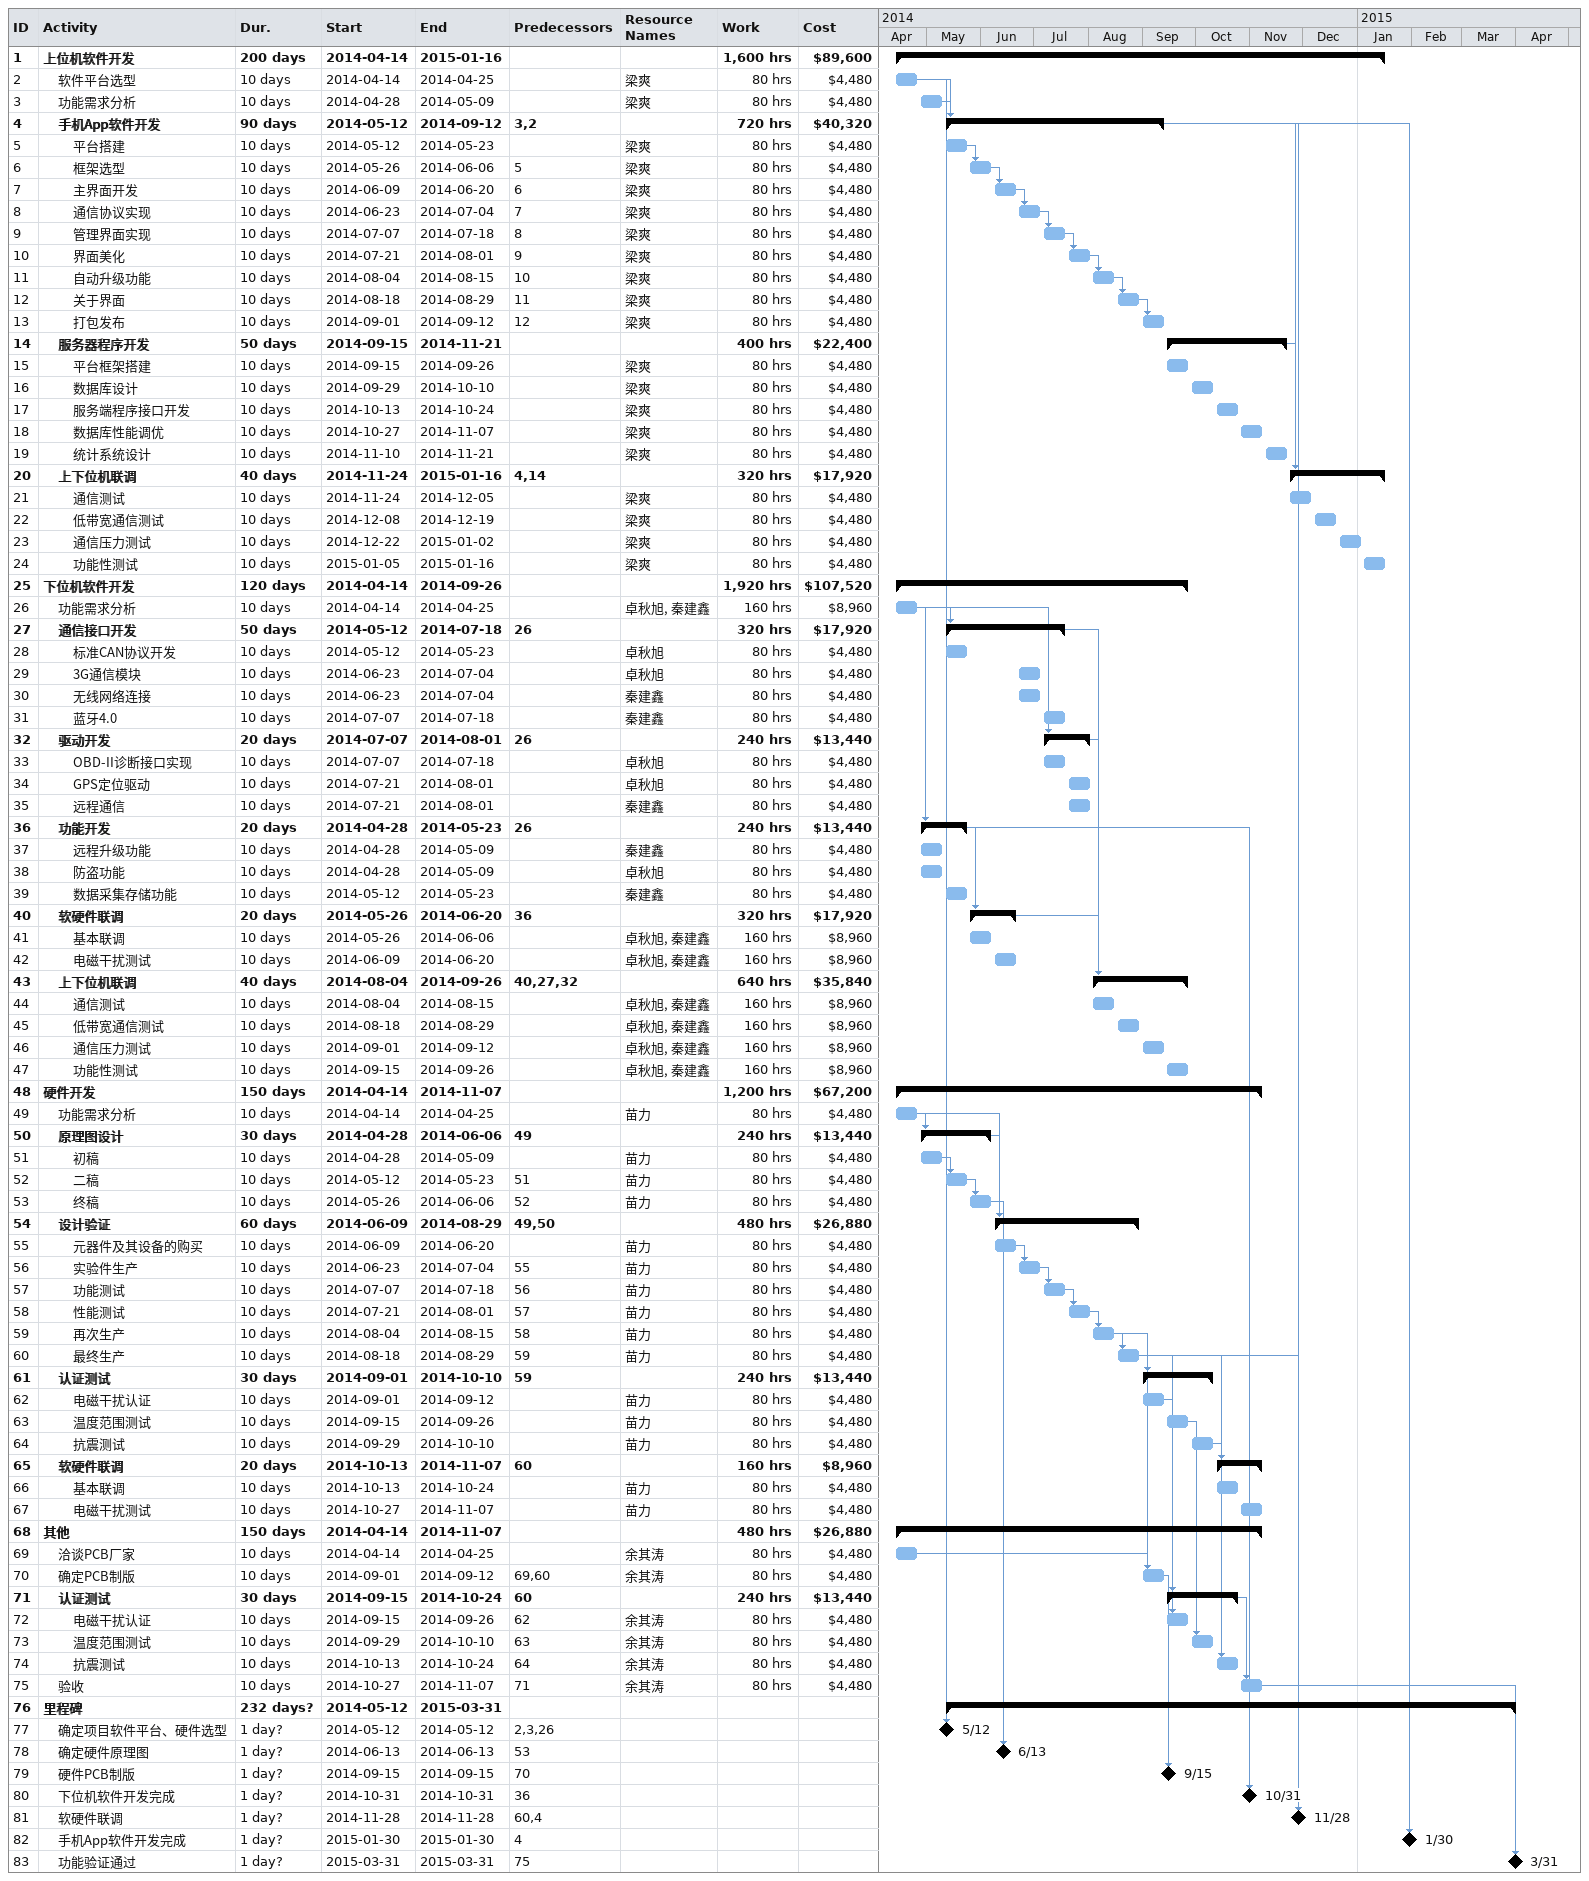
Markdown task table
| ID | Level | Task | Duration | Start | Finish | Predecessors | Resources | Work (h) | Cost ($) |
|---|---|---|---|---|---|---|---|---|---|
| 1 | 1 | **上位机软件开发** | 200d | 2014-04-14 | 2015-01-16 |  |  | 1600 | 89600 |
| 2 | 2 | 软件平台选型 | 10d | 2014-04-14 | 2014-04-25 |  | 梁爽 | 80 | 4480 |
| 3 | 2 | 功能需求分析 | 10d | 2014-04-28 | 2014-05-09 |  | 梁爽 | 80 | 4480 |
| 4 | 2 | **手机App软件开发** | 90d | 2014-05-12 | 2014-09-12 | 3, 2 |  | 720 | 40320 |
| 5 | 3 | 平台搭建 | 10d | 2014-05-12 | 2014-05-23 |  | 梁爽 | 80 | 4480 |
| 6 | 3 | 框架选型 | 10d | 2014-05-26 | 2014-06-06 | 5 | 梁爽 | 80 | 4480 |
| 7 | 3 | 主界面开发 | 10d | 2014-06-09 | 2014-06-20 | 6 | 梁爽 | 80 | 4480 |
| 8 | 3 | 通信协议实现 | 10d | 2014-06-23 | 2014-07-04 | 7 | 梁爽 | 80 | 4480 |
| 9 | 3 | 管理界面实现 | 10d | 2014-07-07 | 2014-07-18 | 8 | 梁爽 | 80 | 4480 |
| 10 | 3 | 界面美化 | 10d | 2014-07-21 | 2014-08-01 | 9 | 梁爽 | 80 | 4480 |
| 11 | 3 | 自动升级功能 | 10d | 2014-08-04 | 2014-08-15 | 10 | 梁爽 | 80 | 4480 |
| 12 | 3 | 关于界面 | 10d | 2014-08-18 | 2014-08-29 | 11 | 梁爽 | 80 | 4480 |
| 13 | 3 | 打包发布 | 10d | 2014-09-01 | 2014-09-12 | 12 | 梁爽 | 80 | 4480 |
| 14 | 2 | **服务器程序开发** | 50d | 2014-09-15 | 2014-11-21 |  |  | 400 | 22400 |
| 15 | 3 | 平台框架搭建 | 10d | 2014-09-15 | 2014-09-26 |  | 梁爽 | 80 | 4480 |
| 16 | 3 | 数据库设计 | 10d | 2014-09-29 | 2014-10-10 |  | 梁爽 | 80 | 4480 |
| 17 | 3 | 服务端程序接口开发 | 10d | 2014-10-13 | 2014-10-24 |  | 梁爽 | 80 | 4480 |
| 18 | 3 | 数据库性能调优 | 10d | 2014-10-27 | 2014-11-07 |  | 梁爽 | 80 | 4480 |
| 19 | 3 | 统计系统设计 | 10d | 2014-11-10 | 2014-11-21 |  | 梁爽 | 80 | 4480 |
| 20 | 2 | **上下位机联调** | 40d | 2014-11-24 | 2015-01-16 | 4, 14 |  | 320 | 17920 |
| 21 | 3 | 通信测试 | 10d | 2014-11-24 | 2014-12-05 |  | 梁爽 | 80 | 4480 |
| 22 | 3 | 低带宽通信测试 | 10d | 2014-12-08 | 2014-12-19 |  | 梁爽 | 80 | 4480 |
| 23 | 3 | 通信压力测试 | 10d | 2014-12-22 | 2015-01-02 |  | 梁爽 | 80 | 4480 |
| 24 | 3 | 功能性测试 | 10d | 2015-01-05 | 2015-01-16 |  | 梁爽 | 80 | 4480 |
| 25 | 1 | **下位机软件开发** | 120d | 2014-04-14 | 2014-09-26 |  |  | 1920 | 107520 |
| 26 | 2 | 功能需求分析 | 10d | 2014-04-14 | 2014-04-25 |  | 卓秋旭, 秦建鑫 | 160 | 8960 |
| 27 | 2 | **通信接口开发** | 50d | 2014-05-12 | 2014-07-18 | 26 |  | 320 | 17920 |
| 28 | 3 | 标准CAN协议开发 | 10d | 2014-05-12 | 2014-05-23 |  | 卓秋旭 | 80 | 4480 |
| 29 | 3 | 3G通信模块 | 10d | 2014-06-23 | 2014-07-04 |  | 卓秋旭 | 80 | 4480 |
| 30 | 3 | 无线网络连接 | 10d | 2014-06-23 | 2014-07-04 |  | 秦建鑫 | 80 | 4480 |
| 31 | 3 | 蓝牙4.0 | 10d | 2014-07-07 | 2014-07-18 |  | 秦建鑫 | 80 | 4480 |
| 32 | 2 | **驱动开发** | 20d | 2014-07-07 | 2014-08-01 | 26 |  | 240 | 13440 |
| 33 | 3 | OBD-II诊断接口实现 | 10d | 2014-07-07 | 2014-07-18 |  | 卓秋旭 | 80 | 4480 |
| 34 | 3 | GPS定位驱动 | 10d | 2014-07-21 | 2014-08-01 |  | 卓秋旭 | 80 | 4480 |
| 35 | 3 | 远程通信 | 10d | 2014-07-21 | 2014-08-01 |  | 秦建鑫 | 80 | 4480 |
| 36 | 2 | **功能开发** | 20d | 2014-04-28 | 2014-05-23 | 26 |  | 240 | 13440 |
| 37 | 3 | 远程升级功能 | 10d | 2014-04-28 | 2014-05-09 |  | 秦建鑫 | 80 | 4480 |
| 38 | 3 | 防盗功能 | 10d | 2014-04-28 | 2014-05-09 |  | 卓秋旭 | 80 | 4480 |
| 39 | 3 | 数据采集存储功能 | 10d | 2014-05-12 | 2014-05-23 |  | 秦建鑫 | 80 | 4480 |
| 40 | 2 | **软硬件联调** | 20d | 2014-05-26 | 2014-06-20 | 36 |  | 320 | 17920 |
| 41 | 3 | 基本联调 | 10d | 2014-05-26 | 2014-06-06 |  | 卓秋旭, 秦建鑫 | 160 | 8960 |
| 42 | 3 | 电磁干扰测试 | 10d | 2014-06-09 | 2014-06-20 |  | 卓秋旭, 秦建鑫 | 160 | 8960 |
| 43 | 2 | **上下位机联调** | 40d | 2014-08-04 | 2014-09-26 | 40, 27, 32 |  | 640 | 35840 |
| 44 | 3 | 通信测试 | 10d | 2014-08-04 | 2014-08-15 |  | 卓秋旭, 秦建鑫 | 160 | 8960 |
| 45 | 3 | 低带宽通信测试 | 10d | 2014-08-18 | 2014-08-29 |  | 卓秋旭, 秦建鑫 | 160 | 8960 |
| 46 | 3 | 通信压力测试 | 10d | 2014-09-01 | 2014-09-12 |  | 卓秋旭, 秦建鑫 | 160 | 8960 |
| 47 | 3 | 功能性测试 | 10d | 2014-09-15 | 2014-09-26 |  | 卓秋旭, 秦建鑫 | 160 | 8960 |
| 48 | 1 | **硬件开发** | 150d | 2014-04-14 | 2014-11-07 |  |  | 1200 | 67200 |
| 49 | 2 | 功能需求分析 | 10d | 2014-04-14 | 2014-04-25 |  | 苗力 | 80 | 4480 |
| 50 | 2 | **原理图设计** | 30d | 2014-04-28 | 2014-06-06 | 49 |  | 240 | 13440 |
| 51 | 3 | 初稿 | 10d | 2014-04-28 | 2014-05-09 |  | 苗力 | 80 | 4480 |
| 52 | 3 | 二稿 | 10d | 2014-05-12 | 2014-05-23 | 51 | 苗力 | 80 | 4480 |
| 53 | 3 | 终稿 | 10d | 2014-05-26 | 2014-06-06 | 52 | 苗力 | 80 | 4480 |
| 54 | 2 | **设计验证** | 60d | 2014-06-09 | 2014-08-29 | 49, 50 |  | 480 | 26880 |
| 55 | 3 | 元器件及其设备的购买 | 10d | 2014-06-09 | 2014-06-20 |  | 苗力 | 80 | 4480 |
| 56 | 3 | 实验件生产 | 10d | 2014-06-23 | 2014-07-04 | 55 | 苗力 | 80 | 4480 |
| 57 | 3 | 功能测试 | 10d | 2014-07-07 | 2014-07-18 | 56 | 苗力 | 80 | 4480 |
| 58 | 3 | 性能测试 | 10d | 2014-07-21 | 2014-08-01 | 57 | 苗力 | 80 | 4480 |
| 59 | 3 | 再次生产 | 10d | 2014-08-04 | 2014-08-15 | 58 | 苗力 | 80 | 4480 |
| 60 | 3 | 最终生产 | 10d | 2014-08-18 | 2014-08-29 | 59 | 苗力 | 80 | 4480 |
| 61 | 2 | **认证测试** | 30d | 2014-09-01 | 2014-10-10 | 59 |  | 240 | 13440 |
| 62 | 3 | 电磁干扰认证 | 10d | 2014-09-01 | 2014-09-12 |  | 苗力 | 80 | 4480 |
| 63 | 3 | 温度范围测试 | 10d | 2014-09-15 | 2014-09-26 |  | 苗力 | 80 | 4480 |
| 64 | 3 | 抗震测试 | 10d | 2014-09-29 | 2014-10-10 |  | 苗力 | 80 | 4480 |
| 65 | 2 | **软硬件联调** | 20d | 2014-10-13 | 2014-11-07 | 60 |  | 160 | 8960 |
| 66 | 3 | 基本联调 | 10d | 2014-10-13 | 2014-10-24 |  | 苗力 | 80 | 4480 |
| 67 | 3 | 电磁干扰测试 | 10d | 2014-10-27 | 2014-11-07 |  | 苗力 | 80 | 4480 |
| 68 | 1 | **其他** | 150d | 2014-04-14 | 2014-11-07 |  |  | 480 | 26880 |
| 69 | 2 | 洽谈PCB厂家 | 10d | 2014-04-14 | 2014-04-25 |  | 余其涛 | 80 | 4480 |
| 70 | 2 | 确定PCB制版 | 10d | 2014-09-01 | 2014-09-12 | 69, 60 | 余其涛 | 80 | 4480 |
| 71 | 2 | **认证测试** | 30d | 2014-09-15 | 2014-10-24 | 60 |  | 240 | 13440 |
| 72 | 3 | 电磁干扰认证 | 10d | 2014-09-15 | 2014-09-26 | 62 | 余其涛 | 80 | 4480 |
| 73 | 3 | 温度范围测试 | 10d | 2014-09-29 | 2014-10-10 | 63 | 余其涛 | 80 | 4480 |
| 74 | 3 | 抗震测试 | 10d | 2014-10-13 | 2014-10-24 | 64 | 余其涛 | 80 | 4480 |
| 75 | 2 | 验收 | 10d | 2014-10-27 | 2014-11-07 | 71 | 余其涛 | 80 | 4480 |
| 76 | 1 | **里程碑** | 232d? | 2014-05-12 | 2015-03-31 |  |  |  |  |
| 77 | 2 | 确定项目软件平台、硬件选型 | 1d? | 2014-05-12 | 2014-05-12 | 2, 3, 26 |  |  |  |
| 78 | 2 | 确定硬件原理图 | 1d? | 2014-06-13 | 2014-06-13 | 53 |  |  |  |
| 79 | 2 | 硬件PCB制版 | 1d? | 2014-09-15 | 2014-09-15 | 70 |  |  |  |
| 80 | 2 | 下位机软件开发完成 | 1d? | 2014-10-31 | 2014-10-31 | 36 |  |  |  |
| 81 | 2 | 软硬件联调 | 1d? | 2014-11-28 | 2014-11-28 | 60, 4 |  |  |  |
| 82 | 2 | 手机App软件开发完成 | 1d? | 2015-01-30 | 2015-01-30 | 4 |  |  |  |
| 83 | 2 | 功能验证通过 | 1d? | 2015-03-31 | 2015-03-31 | 75 |  |  |  |
